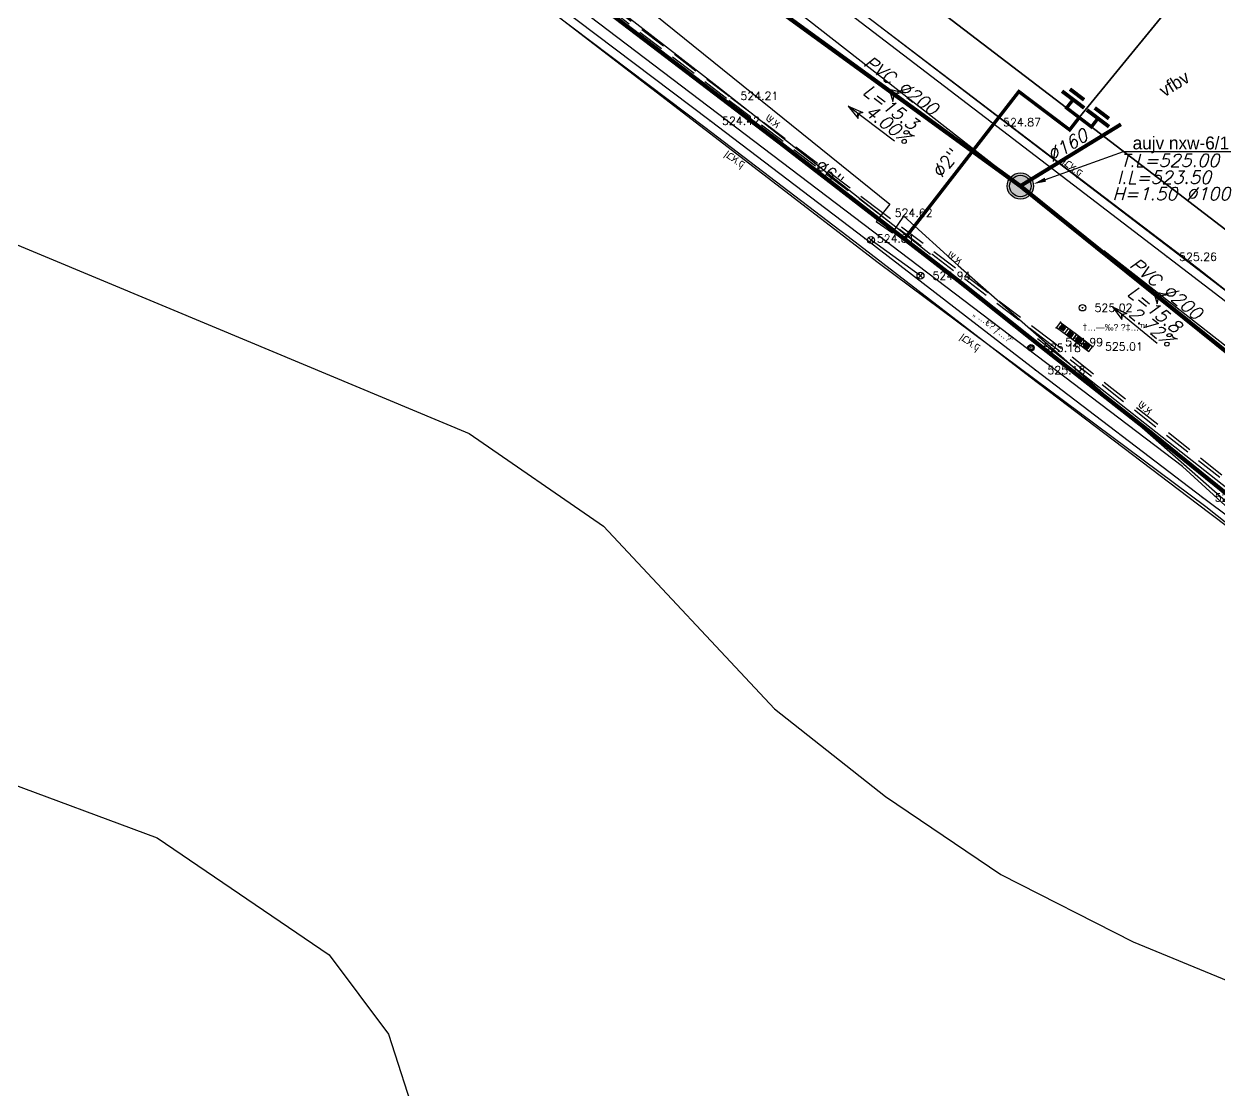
# Model space of a CAD drawing. Header units: metres. Extents: x 222509 to 223547, y 765290 to 766147.
# Drawn here: x 223104.4 to 223160.2, y 765818.8 to 765868.6 of the extents above; entities that cross this region are included whole.
import ezdxf
from ezdxf import colors
from ezdxf.entities.mleader import LeaderData, LeaderLine
from ezdxf.enums import TextEntityAlignment as Align
from ezdxf.math import Vec2, Vec3

# ---------------------------------------------------------------- set-up
doc = ezdxf.new("R2010")
doc.units = ezdxf.units.M
doc.linetypes.add('DASHED', pattern=[19.049999999999997, 12.7, -6.35])
for name, color, linetype in [('biuv metuhnan 160', 240, 'Continuous'), ('biuv metuhnan 200', 240, 'Continuous'), ('Biuv-Metuhnan', 240, 'Continuous'), ('M4402', 8, 'Continuous'), ('M4609', 8, 'Continuous'), ('M4902', 8, 'Continuous'), ('M4903', 8, 'Continuous'), ('maim metuhnan', 150, 'Continuous'), ('maim metuhnan 2', 150, 'Continuous'), ('maim metuhnan 6', 150, 'Continuous'), ('Maim-Kayam-Betol', 140, 'reka-biyuv$0$Reka_new$0$X_LINE-DASH2'), ('NOTE', 50, 'Continuous'), ('pcell', 160, 'Continuous'), ('PNT', 8, 'Continuous'), ('PNTELEV', 5, 'Continuous'), ('Sewage-man-names', 240, 'Continuous')]:
    doc.layers.add(name, color=color, linetype=linetype)
for name, color, linetype, lineweight in [('M1510', 8, 'Continuous', 25), ('M2401', 8, 'DASHED', 25), ('M2404', 8, 'DASHED', 25), ('M2605', 8, 'Continuous', 25)]:
    doc.layers.add(name, color=color, linetype=linetype, lineweight=lineweight)
doc.styles.add('GLONASS', font='techno_n.shx', dxfattribs={"width": 0.86})
doc.styles.add('HANIT_TEXT', font='hebtxt')
doc.styles.add('ITALIC', font='italic')
doc.styles.add('miryal', font='miryl')
doc.styles.add('PTXT', font='txt.shx')
doc.styles.add('reka-biyuv$0$Reka_new$0$STANDARD', font='HEB')
doc.styles.add('S_COMPLEX', font='complex')
doc.styles.get("Standard").update_dxf_attribs({"font": 'arial.ttf'})
doc.styles.add('style10', font='miryl')
doc.linetypes.add('reka-biyuv$0$Reka_new$0$X_LINE-DASH2', pattern='A,0.5,-0.25,0.5,-0.0002,["X",reka-biyuv$0$Reka_new$0$STANDARD,S=0.3,R=0,X=0,Y=-0.14],-0.2', length=1.4502)
pattern_1 = [(278.6922447326507, (0, 0), (2.510826453201783, 0.3838626341572695), [])]

# ---------------------------------------------------------------- blocks, each defined once
blk = doc.blocks.new('G$C92A87C9E')
at = {"layer": 'Biuv-Metuhnan'}
h = blk.add_hatch(dxfattribs=at)
h.set_pattern_fill('ANSI31', color=0, scale=0.8, angle=233.6922447326507)
h.set_pattern_definition(pattern_1)
h.paths.add_polyline_path([(0.6517575567122549, -1.317351752542891), (0, 0), (1.451910492469324, -0.2283844881458208), (0.6959910136356484, -0.5114012799458578)])
h = blk.add_hatch(dxfattribs=at)
h.set_pattern_fill('ANSI31', color=256, scale=0.8, angle=233.6922447326507)
h.set_pattern_definition(pattern_1)
h.paths.add_polyline_path([(0.6517575567122549, -1.317351752542891), (0, 0), (1.451910492469324, -0.2283844881458208), (0.6959910136356484, -0.5114012799458578)])
h = blk.add_hatch(color=256, dxfattribs=at)
h.dxf.hatch_style = 1
h.paths.add_polyline_path([(0.525681268380661, -1.373956401190015), (0.04184979847171748, -0.01376540366413131), (1.477848620141269, -0.1624927561628539), (0.596751558304298, -0.4715333069916492)])
for p, q in [((0.04184979847171748, -0.01376540366413131), (1.477848620141269, -0.1624927561628539)), ((0.04184979830065626, -0.01376540367063568), (0.525681268380661, -1.373956401190015)), ((0.525681268380661, -1.373956401190015), (0.596751558304298, -0.4715333069916492)), ((1.477848620141269, -0.1624927561628539), (0.596751558304298, -0.4715333069916492))]:
    blk.add_line(p, q, dxfattribs=at)
blk = doc.blocks.new('G$C7550C811')
at = {"layer": 'Biuv-Metuhnan'}
for points in [[(-0.8458655299036764, 0), (1.854047002329025, 0)], [(1.854047002329025, 0), (1.138880756392609, 0.1821502223610878), (1.297372383938637, -1.164153218269348e-10)], [(1.138880756392609, 0.1821502223610878), (1.253391314472537, 0)], [(1.854047002329025, 0), (1.138880756392609, -0.1821502223610878), (1.297372383938637, -1.164153218269348e-10)], [(1.138880756392609, -0.1821502223610878), (1.253391314472537, 0)]]:
    blk.add_lwpolyline(points, dxfattribs=at)
blk = doc.blocks.new('shuha-01')
h = blk.add_hatch(color=255)
h.dxf.hatch_style = 1
h.paths.add_polyline_path([(0.4107392703746044, -2.775557561562891e-17, 0.9999999999999999), (-0.4107392703746043, 2.254547765920895e-17, 0.9999999999999999)])
at = {"layer": 'Biuv-Metuhnan'}
h = blk.add_hatch(color=256, dxfattribs=at)
h.paths.add_polyline_path([(0.4107392703746044, 0, 0.9999999999999999), (-0.4107392703746044, 5.030105327483786e-17, 0.9999999999999999)], flags=17)
h.paths.add_polyline_path([(0.5028432946290611, 0, 0.9999999999999999), (-0.5028432946290611, 6.158054312401891e-17, 0.9999999999999999)])
for radius in [0.5028432946290611, 0.4107392703746044]:
    blk.add_circle((0, 0), radius, dxfattribs=at)
blk = doc.blocks.new('A$C50042630')
at = {"layer": 'maim metuhnan', "const_width": 0.18}
for points in [[(-0.6494376239575679, 0), (0.6494376239575679, 0)], [(-0.4156400792880676, 0.3000000000339939), (0.4156400793776194, 0.3000000000339939)]]:
    blk.add_lwpolyline(points, dxfattribs=at)
blk = doc.blocks.new('G$C48AC2FB6')
at = {"layer": 'maim metuhnan 2', "const_width": 0.16}
for points in [[(223153.6410449282, 765864.2043937118), (223153.1938141505, 765863.628148542), (223150.8231152737, 765865.4173965908), (223145.4795068252, 765858.534080028)], [(223153.3564037787, 765865.0425748954), (223153.0519180897, 765864.6535017185), (223154.2126230638, 765863.7686635762), (223154.5157511944, 765864.1662982533)], [(223152.9456552843, 765863.3132301393), (223152.9456552843, 765863.3132301393)]]:
    blk.add_lwpolyline(points, dxfattribs=at)
at = {"layer": 'maim metuhnan 6', "const_width": 0.2}
blk.add_lwpolyline([(223163.0739090795, 765844.5686249919), (223156.9274632675, 765849.5388879608), (223151.882807659, 765853.4957166201), (223148.0486750947, 765856.5477996236), (223139.7290709724, 765862.9798682571), (223126.312220042, 765873.2027857997), (223107.1962807557, 765887.9996185402), (223096.2076717327, 765896.5831259551)], dxfattribs=at)
at = {"layer": 'Maim-Kayam-Betol'}
blk.add_lwpolyline([(223095.4181254849, 765900.1040053178), (223130.6304673747, 765871.6188486853), (223144.7933698506, 765860.1617153693), (223144.1680497912, 765859.3568380049), (223144.919, 765858.8167702548), (223145.4519159512, 765859.6000390006), (223147.9941550263, 765857.2910876703), (223164.6465, 765842.6327120856)], dxfattribs=at)
at = {"layer": 'maim metuhnan', "ltscale": 0.05, "zscale": 23.95234735593796, "rotation": 322.8514522164228}
for p in [(223153.3564037787, 765865.0425748954), (223154.5157511944, 765864.1662982533)]:
    blk.add_blockref('A$C50042630', p, dxfattribs=at)
at = {"layer": 'maim metuhnan', "style": 'S_COMPLEX'}
for s, rotation, p in [('%%C2"', 51.86510105055751, (223147.2245426335, 765861.3557223825)), ('%%C6"', 320, (223141.2445496459, 765861.8418919682, -538.75))]:
    blk.add_text(s, height=0.5999999999999995, rotation=rotation, dxfattribs=at).set_placement(p)
blk = doc.blocks.new('G$C915B2375')
at = {"layer": 'pcell'}
blk.add_lwpolyline([(223213.3065789862, 765797.7648956443), (223158.4594925048, 765847.9188789274), (223108.2604464497, 765886.0466860418), (223088.4816508655, 765901.0950265622), (223086.7316456388, 765899.9190653763), (223065.6396333238, 765915.5897104745), (223058.0253060691, 765921.2468956821), (223065.9017437535, 765931.3782282822), (223082.8350552793, 765918.4137248513), (223098.7566731564, 765906.2237955937), (223128.2196726028, 765883.6662966175), (223140.9300427369, 765873.9349669269), (223153.640412871, 765864.2036372363), (223164.8793451565, 765855.5988716572)], dxfattribs=at)
for points in [[(223151.9991132361, 765887.4891495468), (223160.5141603671, 765881.0159544778), (223164.7437068609, 765877.7999234273), (223153.640412871, 765864.2036372363), (223140.930042737, 765873.9349669269)], [(223164.7437067554, 765877.7999235097), (223177.3562878915, 765867.9488481435), (223166.2485637848, 765854.3471373254), (223164.8793451565, 765855.5988716572), (223153.6404128711, 765864.2036372363)]]:
    blk.add_lwpolyline(points, close=True, dxfattribs=at)
blk = doc.blocks.new('SRVPNO1')
at = {"layer": 'PNTELEV', "color": 8, "style": 'PTXT'}
blk.add_attdef('ELEV2', (1.5, -0.5), '', height=1, dxfattribs=at)
blk = doc.blocks.new('M4402_E')
for radius in [0.5, 0.45, 0.4, 0.35, 0.3]:
    blk.add_circle((-1.942890293094024e-16, 0), radius)
at = {"style": 'HANIT_TEXT'}
for tag, p in [('NAME', (0, -1)), ('HEIGHT', (0, -2.5))]:
    blk.add_attdef(tag, text='', height=1, dxfattribs=at).set_placement(p, align=Align.TOP_CENTER)
blk.add_attdef('DESC', text='', height=1, dxfattribs=at).set_placement((-1, -4), align=Align.TOP_RIGHT)
at = {"style": 'HANIT_TEXT', "flags": 1}
for tag, p in [('OWNER', (0, -5.5)), ('TYPE', (0, -7))]:
    blk.add_attdef(tag, text='', height=1, dxfattribs=at).set_placement(p, align=Align.TOP_CENTER)
at = {"style": 'HANIT_TEXT'}
blk.add_attdef('MARK', text='', height=1, dxfattribs=at).set_placement((0, -4), align=Align.TOP_LEFT)
blk = doc.blocks.new('M4903_S')
for p, q in [((-0.1000000000000001, 0.2925495270104435), (-0.3999999999999999, 0.2925495270104435)), ((-0.1000000000000001, 0.09254952701044772), (-0.3999999999999999, 0.09254952701044772)), ((0, 0.5), (0, -0.5)), ((0.3999999999999999, 0.2925495270104435), (0.1000000000000001, 0.2925495270104435)), ((0.3999999999999999, 0.09254952701044772), (0.1000000000000001, 0.09254952701044772)), ((-0.1000000000000001, -0.1074504729895551), (-0.3999999999999999, -0.1074504729895551)), ((-0.1000000000000001, -0.307450472989558), (-0.3999999999999999, -0.307450472989558)), ((0.3999999999999999, -0.1074504729895551), (0.1000000000000001, -0.1074504729895551)), ((0.3999999999999999, -0.307450472989558), (0.1000000000000001, -0.307450472989558))]:
    blk.add_line(p, q)
blk.add_lwpolyline([(-0.5, -0.5), (0.5, -0.5), (0.5, 0.5), (-0.5, 0.5)], close=True)
blk.add_lwpolyline([(-0.5, 0.5), (-0.5, 0), (-0.5, -0.5)])
at = {"style": 'HANIT_TEXT'}
blk.add_attdef('NAME', text='', height=1, dxfattribs=at).set_placement((0, -1), align=Align.TOP_CENTER)
blk.add_attdef('DESC', text='', height=1, dxfattribs=at).set_placement((-1, -2.5), align=Align.TOP_RIGHT)
blk.add_attdef('MARK', text='', height=1, dxfattribs=at).set_placement((0, -2.5), align=Align.TOP_LEFT)
at = {"style": 'HANIT_TEXT', "flags": 1}
blk.add_attdef('OWNER', text='', height=1, dxfattribs=at).set_placement((0, -4), align=Align.TOP_CENTER)
blk = doc.blocks.new('M4651_E')
for points in [[(-0.1767766952966368, 0.1767766952966368), (-6.938893903907228e-18, -1.387778780781446e-17)], [(-6.938893903907228e-18, -1.387778780781446e-17), (0.176776695296637, 0.1767766952966368)], [(-0.1767766952966368, -0.1767766952966369), (-6.938893903907228e-18, -1.387778780781446e-17)], [(-6.938893903907228e-18, -1.387778780781446e-17), (0.1767766952966369, -0.176776695296637)]]:
    blk.add_lwpolyline(points)
blk.add_circle((5.551115123125783e-17, -5.551115123125783e-17), 0.25)
at = {"style": 'HANIT_TEXT', "flags": 1}
blk.add_attdef('NAME', text='', height=1, dxfattribs=at).set_placement((0, 1), align=Align.BOTTOM_CENTER)
for tag, p in [('OH', (0, -1)), ('MARK', (0, -2.5))]:
    blk.add_attdef(tag, text='', height=1, dxfattribs=at).set_placement(p, align=Align.TOP_CENTER)
blk = doc.blocks.new('M4902_S')
for radius in [0.5, 0.05]:
    blk.add_circle((0, 0), radius)
at = {"style": 'HANIT_TEXT'}
blk.add_attdef('NAME', text='', height=1, dxfattribs=at).set_placement((0, -1), align=Align.TOP_CENTER)
blk.add_attdef('DESC', text='', height=1, dxfattribs=at).set_placement((-1, -2.5), align=Align.TOP_RIGHT)
blk.add_attdef('MARK', text='', height=1, dxfattribs=at).set_placement((0, -2.5), align=Align.TOP_LEFT)
at = {"style": 'HANIT_TEXT', "flags": 1}
blk.add_attdef('OWNER', text='', height=1, dxfattribs=at).set_placement((0, -4), align=Align.TOP_CENTER)
blk = doc.blocks.new('G$CFB36F9AD')
at = {"layer": 'M2404', "ltscale": 0.1}
for points in [[(223160.298, 765847.513), (223152.424, 765853.717), (223144.463, 765859.753), (223137.263, 765865.216), (223129.337, 765871.272), (223122.1759999867, 765876.7670000065), (223114.244, 765882.926), (223106.372, 765889.033), (223090.551, 765901.483), (223085.122, 765905.742), (223077.349, 765911.706), (223067.939, 765918.728), (223060.354, 765924.482), (223056.653, 765926.793), (223053.768, 765927.997, 0.06183257876954072), (223049.9129999999, 765929.254, 0.172812670700077), (223042.52, 765928.471, 0.1143240592829613), (223039.042, 765924.301)], [(223160.2042115593, 765847.3959307567), (223152.3322626482, 765853.598314684), (223144.3723742351, 765859.633471883), (223137.1721310999, 765865.0966563502), (223129.2458071458, 765871.1529038732), (223122.0843437992, 765876.6482594303), (223114.1520559439, 765882.8074829525), (223106.2796460059, 765888.9148009775), (223090.4583271256, 765901.3650519133), (223085.0300503612, 765905.6234845417), (223077.2584861871, 765911.5863828737), (223067.8488155571, 765918.608137089), (223060.2687725148, 765924.3583767283), (223056.5839342382, 765926.6592849307), (223053.7072215336, 765927.8598263852, 0.06193455742252503), (223049.8811018685, 765929.1073914982, 0.172537249567749), (223042.598525134, 765928.3422995124, 0.114002753396389), (223039.1759044554, 765924.2334012069)]]:
    blk.add_lwpolyline(points, format="xyb", dxfattribs=at)
at = {"layer": 'M2605'}
for points in [[(223191.5190346863, 765828.5301771555), (223184.1590346863, 765835.3111771555), (223175.5634681742, 765843.2437001544), (223166.6369718397, 765851.3910184177), (223157.9840939975, 765858.0236561154), (223149.7671248816, 765864.3016325192), (223141.5238246836, 765870.6228627207), (223132.8232419786, 765877.2443061793), (223124.5451288919, 765883.5458698048), (223116.5747734654, 765889.760587483), (223108.5813439107, 765895.9781437715), (223101.3683493266, 765901.6443539612), (223090.7906005282, 765909.9811559779)], [(223191.248, 765828.236), (223183.888, 765835.017), (223175.293, 765842.949), (223166.38, 765851.084), (223157.741, 765857.706), (223149.524, 765863.984), (223141.281, 765870.305), (223132.581, 765876.926), (223124.301, 765883.229), (223116.329, 765889.445), (223108.335, 765895.663), (223101.121, 765901.33), (223090.543, 765909.667)], [(223171.4451239233, 765835.1846767915), (223163.810184217, 765842.2113823075), (223162.4863221283, 765843.479544714), (223160.4983204025, 765845.1355521335), (223159.1613685802, 765846.1452292909), (223151.349691445, 765852.088505288), (223143.3886315321, 765858.2335515341), (223136.1641599635, 765863.7343877603), (223128.1822371514, 765869.7740860264), (223121.092188897, 765875.2376644076), (223113.1237916952, 765881.4307503214), (223105.2562844909, 765887.6051483738), (223089.5495194216, 765899.8939645663)], [(223171.716, 765835.479), (223164.084, 765842.503), (223162.753, 765843.778), (223160.747, 765845.449), (223159.403, 765846.464), (223151.593, 765852.406), (223143.632, 765858.551), (223136.406, 765864.053), (223128.425, 765870.092), (223121.337, 765875.554), (223113.37, 765881.746), (223105.503, 765887.92), (223089.796, 765900.209)]]:
    blk.add_lwpolyline(points, dxfattribs=at)
at = {"layer": 'M4609'}
blk.add_lwpolyline([(223146.232, 765856.819), (223143.922, 765858.486)], dxfattribs=at)
at = {"layer": 'PNT'}
for p in [(223137.263, 765865.216, 524.21), (223136.406, 765864.053, 524.419), (223149.524, 765863.984, 524.872), (223144.463, 765859.753, 524.618), (223143.632, 765858.551, 524.814), (223143.922, 765858.486, 524.817), (223157.741, 765857.706, 525.263), (223146.232, 765856.819, 524.944), (223153.795, 765855.324, 525.016), (223152.768, 765854.646, 524.931), (223152.568, 765854.393, 524.968), (223152.424, 765853.717, 524.993), (223154.281, 765853.513, 525.01), (223151.389, 765853.452, 525.175), (223151.593, 765852.406, 525.181), (223159.403, 765846.464, 525.609)]:
    blk.add_point(p, dxfattribs=at)
at = {"layer": 'M4402'}
ref = blk.add_blockref('M4402_E', (223151.389, 765853.452, 525.175), dxfattribs=dict(at, xscale=0.3040000000037253, yscale=0.3040000000037253, zscale=0.1520000000020127))
ref.add_attrib('MARK', '„˜…€\x9a ƒ…\x8e’', dxfattribs={"layer": '0', "height": 0.3040000000040256, "rotation": 322.3817274805052, "style": 'HANIT_TEXT'}).set_placement((223148.8591695813, 765855.2205525816, 525.175), align=Align.TOP_LEFT)
at = {"layer": 'M4609', "xscale": 0.6447164118872024, "yscale": 0.6447164118872024, "zscale": 0.3223582059433944}
for p in [(223143.922, 765858.486), (223146.232, 765856.819)]:
    blk.add_blockref('M4651_E', p, dxfattribs=at)
at = {"layer": 'M4902', "xscale": 0.3040000000037253, "yscale": 0.3040000000037253, "zscale": 0.1520000000019763}
blk.add_blockref('M4902_S', (223153.795, 765855.324, 525.016), dxfattribs=at).add_auto_attribs({'MARK': '†…—‰\x90 \x9a‡…™'})
at = {"layer": 'M4903', "xscale": 0.9431851708588744, "yscale": 0.2829555512289517, "zscale": 0.1886370341635178, "rotation": 323.1725391752917}
for p in [(223153.0454835393, 765854.2368239589), (223153.800450618, 765853.6714718769)]:
    blk.add_blockref('M4903_S', p, dxfattribs=at)
at = {"layer": 'PNT'}
ref = blk.add_blockref('SRVPNO1', (223137.263, 765865.216, 524.21), dxfattribs=dict(at, xscale=0.375, yscale=0.375, zscale=0.375))
ref.add_attrib('ELEV2', '524.21', (223137.8255, 765865.0285, 524.21), dxfattribs={"layer": 'PNTELEV', "color": 8, "height": 0.375, "style": 'PTXT'})
ref = blk.add_blockref('SRVPNO1', (223136.406, 765864.053, 524.419), dxfattribs=dict(at, xscale=0.375, yscale=0.375, zscale=0.375))
ref.add_attrib('ELEV2', '524.42', (223136.9685, 765863.8655, 524.419), dxfattribs={"layer": 'PNTELEV', "color": 8, "height": 0.375, "style": 'PTXT'})
ref = blk.add_blockref('SRVPNO1', (223149.524, 765863.984, 524.872), dxfattribs=dict(at, xscale=0.375, yscale=0.375, zscale=0.375))
ref.add_attrib('ELEV2', '524.87', (223150.0865, 765863.7965, 524.872), dxfattribs={"layer": 'PNTELEV', "color": 8, "height": 0.375, "style": 'PTXT'})
ref = blk.add_blockref('SRVPNO1', (223144.463, 765859.753, 524.618), dxfattribs=dict(at, xscale=0.375, yscale=0.375, zscale=0.375))
ref.add_attrib('ELEV2', '524.62', (223145.0255, 765859.5655, 524.618), dxfattribs={"layer": 'PNTELEV', "color": 8, "height": 0.375, "style": 'PTXT'})
ref = blk.add_blockref('SRVPNO1', (223143.632, 765858.551, 524.814), dxfattribs=dict(at, xscale=0.375, yscale=0.375, zscale=0.375))
ref.add_attrib('ELEV2', '524.81', (223144.1945, 765858.3635, 524.814), dxfattribs={"layer": 'PNTELEV', "color": 8, "height": 0.375, "style": 'PTXT'})
ref = blk.add_blockref('SRVPNO1', (223157.741, 765857.706, 525.263), dxfattribs=dict(at, xscale=0.375, yscale=0.375, zscale=0.375))
ref.add_attrib('ELEV2', '525.26', (223158.3035, 765857.5185, 525.263), dxfattribs={"layer": 'PNTELEV', "color": 8, "height": 0.375, "style": 'PTXT'})
ref = blk.add_blockref('SRVPNO1', (223146.232, 765856.819, 524.944), dxfattribs=dict(at, xscale=0.375, yscale=0.375, zscale=0.375))
ref.add_attrib('ELEV2', '524.94', (223146.7945, 765856.6315, 524.944), dxfattribs={"layer": 'PNTELEV', "color": 8, "height": 0.375, "style": 'PTXT'})
ref = blk.add_blockref('SRVPNO1', (223153.795, 765855.324, 525.016), dxfattribs=dict(at, xscale=0.375, yscale=0.375, zscale=0.375))
ref.add_attrib('ELEV2', '525.02', (223154.3575, 765855.1365, 525.016), dxfattribs={"layer": 'PNTELEV', "color": 8, "height": 0.375, "style": 'PTXT'})
ref = blk.add_blockref('SRVPNO1', (223151.389, 765853.452, 525.175), dxfattribs=dict(at, xscale=0.375, yscale=0.375, zscale=0.375))
ref.add_attrib('ELEV2', '525.18', (223151.9515, 765853.2645, 525.175), dxfattribs={"layer": 'PNTELEV', "color": 8, "height": 0.375, "style": 'PTXT'})
ref = blk.add_blockref('SRVPNO1', (223152.424, 765853.717, 524.993), dxfattribs=dict(at, xscale=0.375, yscale=0.375, zscale=0.375))
ref.add_attrib('ELEV2', '524.99', (223152.9865, 765853.5295, 524.993), dxfattribs={"layer": 'PNTELEV', "color": 8, "height": 0.375, "style": 'PTXT'})
ref = blk.add_blockref('SRVPNO1', (223154.281, 765853.513, 525.01), dxfattribs=dict(at, xscale=0.375, yscale=0.375, zscale=0.375))
ref.add_attrib('ELEV2', '525.01', (223154.8435, 765853.3255, 525.01), dxfattribs={"layer": 'PNTELEV', "color": 8, "height": 0.375, "style": 'PTXT'})
ref = blk.add_blockref('SRVPNO1', (223151.593, 765852.406, 525.181), dxfattribs=dict(at, xscale=0.375, yscale=0.375, zscale=0.375))
ref.add_attrib('ELEV2', '525.18', (223152.1555, 765852.2185, 525.181), dxfattribs={"layer": 'PNTELEV', "color": 8, "height": 0.375, "style": 'PTXT'})
ref = blk.add_blockref('SRVPNO1', (223159.403, 765846.464, 525.609), dxfattribs=dict(at, xscale=0.375, yscale=0.375, zscale=0.375))
ref.add_attrib('ELEV2', '525.61', (223159.9655, 765846.2765, 525.609), dxfattribs={"layer": 'PNTELEV', "color": 8, "height": 0.375, "style": 'PTXT'})
at = {"layer": 'M2404', "ltscale": 0.1, "style": 'GLONASS', "text_generation_flag": 2, "width": 0.86}
for rotation, p in [(321.3573544219719, (223139.5081895624, 765863.6817547373)), (321.3573544219719, (223147.9941550263, 765857.2910876703)), (317.5175873746443, (223156.8601122055, 765850.288230186))]:
    blk.add_text('א.ש', height=0.375, rotation=rotation, dxfattribs=at).set_placement(p)
at = {"layer": 'M2605', "style": 'GLONASS', "text_generation_flag": 2, "width": 0.86}
for rotation, p in [(323.7643005163762, (223137.8816662488, 765861.8160856348)), (321.0957219795314, (223153.6313011479, 765861.4210297609)), (323.7643005163762, (223148.8684944231, 765853.2713205868))]:
    blk.add_text('ק.אבן', height=0.375, rotation=rotation, dxfattribs=at).set_placement(p)
blk = doc.blocks.new('G$CEBE070F1')
at = {"layer": 'M1510'}
for points in [[(223097.42, 765859.41, 520.29), (223102.45, 765858.93, 521.75), (223113.35, 765854.38, 522.72), (223125.16, 765849.45, 522.74), (223131.43, 765845.12, 522.67), (223139.41, 765836.6, 523.64), (223144.59, 765832.51, 524.02), (223149.98, 765828.86, 524.16), (223156.16, 765825.72, 524.81), (223160.58, 765823.89, 525.26), (223162.99, 765820.38, 525.28), (223167.31, 765815.07, 524.24), (223174.51, 765810.87, 524.14), (223181.6, 765804.64, 524.36), (223191.27, 765798.99, 524.7)], [(223085.27, 765845.69, 517.23), (223085.91, 765843.46, 517.17), (223093.32, 765838.46, 517.16), (223094.15, 765836.43, 517.14), (223094.78, 765834.91, 517.12), (223095.89, 765833.95, 517.12), (223103.13, 765833.34, 517.12), (223110.6, 765830.58, 516.97), (223118.63, 765825.11, 517.06), (223121.39, 765821.41, 517.14), (223122.72, 765817.3, 517.14), (223125.5, 765814.24, 517.33), (223131.44, 765812.23, 517.7), (223141.32, 765807.91, 518.8), (223146.89, 765804.2, 519.33), (223151.62, 765801.04, 519.89), (223156.1, 765797.88, 519.68), (223160.45, 765793.64, 519.89)]]:
    blk.add_polyline3d(points, dxfattribs=at)
at = {"layer": 'M2401'}
blk.add_polyline3d([(223164.79, 765850.16, 525.94), (223133.33, 765874.76, 524.41), (223094.3, 765905.1, 522.71), (223058.67, 765932.36, 520.75), (223054.6, 765934.65, 520.46), (223050.14, 765936.36, 520.3), (223046.11, 765936.92, 520.18), (223044.22, 765936.91, 520.08), (223044.08, 765937.13, 520.08), (223043.81, 765937.66, 520.09), (223043.8, 765937.99, 520.11), (223044.15, 765938.75, 520.18), (223044.82, 765939.2, 520.26), (223045.45, 765939.51, 520.53)], dxfattribs=at)
at = {"layer": 'M2404'}
blk.add_polyline3d([(223075.7, 765811.34, 508), (223053.09, 765821.85, 508.31), (223048.33, 765824.29, 508.7), (223045.47, 765826.75, 508.96), (223042.63, 765830.11, 509.19), (223041.18, 765833.89, 509.66), (223040.37, 765838.94, 510.2), (223038.26, 765862.15, 512.71), (223036.59, 765894.88, 516.25), (223036.9, 765914.14, 518.01), (223037.65, 765920.02, 518.77), (223038.41, 765923.11, 518.99), (223039.78, 765925.83, 519.29), (223041.45, 765927.75, 519.64), (223044.78, 765929.69, 519.86), (223048.28, 765929.68, 520.24), (223052.05, 765928.97, 520.52), (223055.6, 765927.38, 520.86), (223060.41, 765924.5, 521.04), (223070.18, 765916.99, 521.64), (223097.05, 765896.46, 523.13), (223136.73, 765865.69, 524.89), (223165.23, 765843.21, 526.29)], dxfattribs=at)
at = {"layer": 'M2605'}
for points in [[(223046.45, 765939, 521.08), (223051.71, 765937.8, 521.33), (223057.33, 765935.38, 521.58), (223067.05, 765928.89, 522.2), (223079.37, 765919.19, 523.02), (223100.04, 765902.65, 523.92), (223121.07, 765886.13, 524.61), (223140.71, 765871.24, 525.55), (223159.18, 765857.17, 526.49), (223169.43, 765849.1, 527.33), (223190.39, 765829.4, 527.74), (223201.32, 765819.34, 528.16)], [(223091.16, 765898.87, 523.01), (223115.08, 765879.9, 524.13), (223128.3, 765869.71, 524.75), (223144.26, 765857.44, 525.45), (223159.55, 765846.04, 526.13), (223161.66, 765844.37, 526.23), (223170.56, 765836.37, 526.64)]]:
    blk.add_polyline3d(points, dxfattribs=at)
blk = doc.blocks.new('G$CDE37A9AE')
at = {"layer": 'biuv metuhnan 160', "const_width": 0.18}
blk.add_lwpolyline([(223150.8933638821, 765861.0061803702), (223155.5889745378, 765863.8873324563)], dxfattribs=at)
at = {"layer": 'biuv metuhnan 200'}
blk.add_lwpolyline([(223106.0295785689, 765787.0495499519, 0.2, 0.2, 0), (223107.4251022612, 765790.1580967925, 0.2, 0.2, 0), (223084.4829133724, 765800.889097405, 0.2, 0.2, 0), (223048.2167086039, 765817.7640016031, 0.2, 0.2, 0), (223037.5182210711, 765826.0317765906, 0.2, 0.2, 0), (223033.9136226728, 765839.7645265192, 0.2, 0.2, 0), (223032.4532433024, 765868.688186583, 0.2, 0.2, 0), (223030.849430819, 765897.179793322, 0.2, 0.2, 0), (223030.849430819, 765897.179793322, 0.2, 0.2, 0), (223030.849430819, 765897.179793322, 0.2, 0.2, 0), (223033.9047315725, 765926.1623650425, 0.2, 0.2, 0), (223059.7080101478, 765933.1444590972, 0.2, 0.2, 0), (223080.8538731537, 765914.7344196163, 0.2, 0.2, 0), (223096.7589201432, 765902.3545854384, 0.2, 0.2, 0), (223125.417914735, 765880.0539304632, 0.2, 0.2, 0), (223138.543497558, 765869.980986093, 0.2, 0.2, 0), (223150.8933638821, 765861.0061803702, 0.2, 0.2, 0), (223163.2197966049, 765851.0876703998, 0.2, 0.2, 0), (223181.823353111, 765834.3019715303, 0.2, 0.2, 0), (223199.9036637303, 765817.599521956, 0.2, 0.2, 0), (223229.1695167278, 765790.3321449606, 0.2, 0.2, 0), (223256.284, 765764.8857999999, 0.2, 0.2, 0)], format="xyseb", dxfattribs=at)
at = {"xscale": 1.217317252201134, "yscale": 1.217317252201134, "zscale": 1.217317252201134}
blk.add_blockref('shuha-01', (223150.8933638821, 765861.0061803702), dxfattribs=at)
at = {"layer": 'Biuv-Metuhnan', "xscale": 0.4999999999999999, "yscale": 0.4, "rotation": 352.9768626829317}
for p in [(223144.7458692087, 765865.5294970386), (223157.0840187322, 765856.082839192)]:
    blk.add_blockref('G$C92A87C9E', p, dxfattribs=at)
at = {"layer": 'NOTE'}
for p, rotation in [((223144.3437911115, 765863.6169591943, -532.723), 143.0859575550537), ((223156.6299920815, 765854.1947186993, -532.723), 140.8360316949145)]:
    blk.add_blockref('G$C7550C811', p, dxfattribs=dict(at, rotation=rotation))
at = {"layer": 'Biuv-Metuhnan', "style": 'style10'}
blk.add_text('vfbv', height=0.6000000000000002, rotation=32, dxfattribs=at).set_placement((223157.6140235767, 765865.1374777094))
at = {"layer": 'Biuv-Metuhnan', "extrusion": (0, 0, -1), "style": 'miryal', "text_generation_flag": 2}
blk.add_text('aujv nxw-6/1', height=0.6, dxfattribs=at).set_placement((-223158.3864789305, 765863.0172724292, 53.5), align=Align.MIDDLE_CENTER)
at = {"layer": 'Sewage-man-names', "style": 'ITALIC'}
for s, height, rotation, p in [('PVC %%C200', 0.5999999999999998, 323.6810758640528, (223143.5391865475, 765866.6505773943)), ('L=15.3', 0.6000000000000001, 323.0859575550537, (223143.4991652224, 765865.3235942147, -532.723)), ('4.00%%%', 0.6000000000000002, 323.0859575550537, (223143.5886701642, 765864.3763864267, -532.723)), ('%%C160', 0.5999999999999996, 31.96044603109191, (223152.3689718765, 765862.1099937952)), ('PVC %%C200', 0.5999999999999998, 321.0693944868731, (223155.9554694055, 765857.24522909)), ('L=15.8', 0.6000000000000001, 320.8360316949145, (223155.8530172953, 765855.9331968173, -532.723)), ('2.72%%%', 0.6000000000000002, 320.8360316949145, (223155.9052672581, 765854.9832054124, -532.723))]:
    blk.add_text(s, height=height, rotation=rotation, dxfattribs=at).set_placement(p)
for s, p in [('T.L=525.00', (223155.571442962, 765861.899609431)), ('I.L=523.50', (223155.402854028, 765861.1088695421)), ('H=1.50 %%C100', (223155.1896433038, 765860.3442517725))]:
    blk.add_text(s, height=0.6, dxfattribs=at).set_placement(p)
at = {"layer": 'Biuv-Metuhnan'}
ml = blk.add_multileader_mtext('Standard', dxfattribs=at)
ml.set_content(' ', color=256)
ml.set_leader_properties()
ml.build(insert=Vec2(0, 0))
ml.multileader.update_dxf_attribs({"dogleg_length": 5.212085978506366, "arrow_head_size": 0.6})
ctx = ml.context
ctx.base_point, ctx.arrow_head_size, ctx.plane_origin = Vec3(223160.9180690455, 765862.6249536558), 0.6, Vec3(223151.0910988226, 765861.9819603864)
notes = []
notes.append((ctx, [(0, (1, 1, 0), (223155.705983067, 765862.6249536558), (1, 0), 5.212085978506366, [(0, [(223151.4983687428, 765861.099238362)], 0, [])])]))
ctx.mtext.insert, ctx.mtext.flow_direction = Vec3(223162.9180690455, 765864.6263179122), 5
for ctx, leaders in notes:
    for number, flags, end, landing, length, lines in leaders:
        leader = LeaderData()
        leader.index, (leader.has_last_leader_line, leader.has_dogleg_vector, leader.attachment_direction) = number, flags
        leader.last_leader_point, leader.dogleg_vector, leader.dogleg_length = Vec3(end), Vec3(landing), length
        for number, points, colour, breaks in lines:
            line = LeaderLine()
            line.index, line.vertices, line.color, line.breaks = number, Vec3.list(points), colors.encode_raw_color(colour), breaks
            leader.lines.append(line)
        ctx.leaders.append(leader)

msp = doc.modelspace()

# ---------------------------------------------------------------- block references
for name in ['G$CEBE070F1', 'G$C48AC2FB6', 'G$CDE37A9AE', 'G$C915B2375', 'G$CFB36F9AD']:
    msp.add_blockref(name, (0, 0))

doc.saveas('drawing.dxf')
